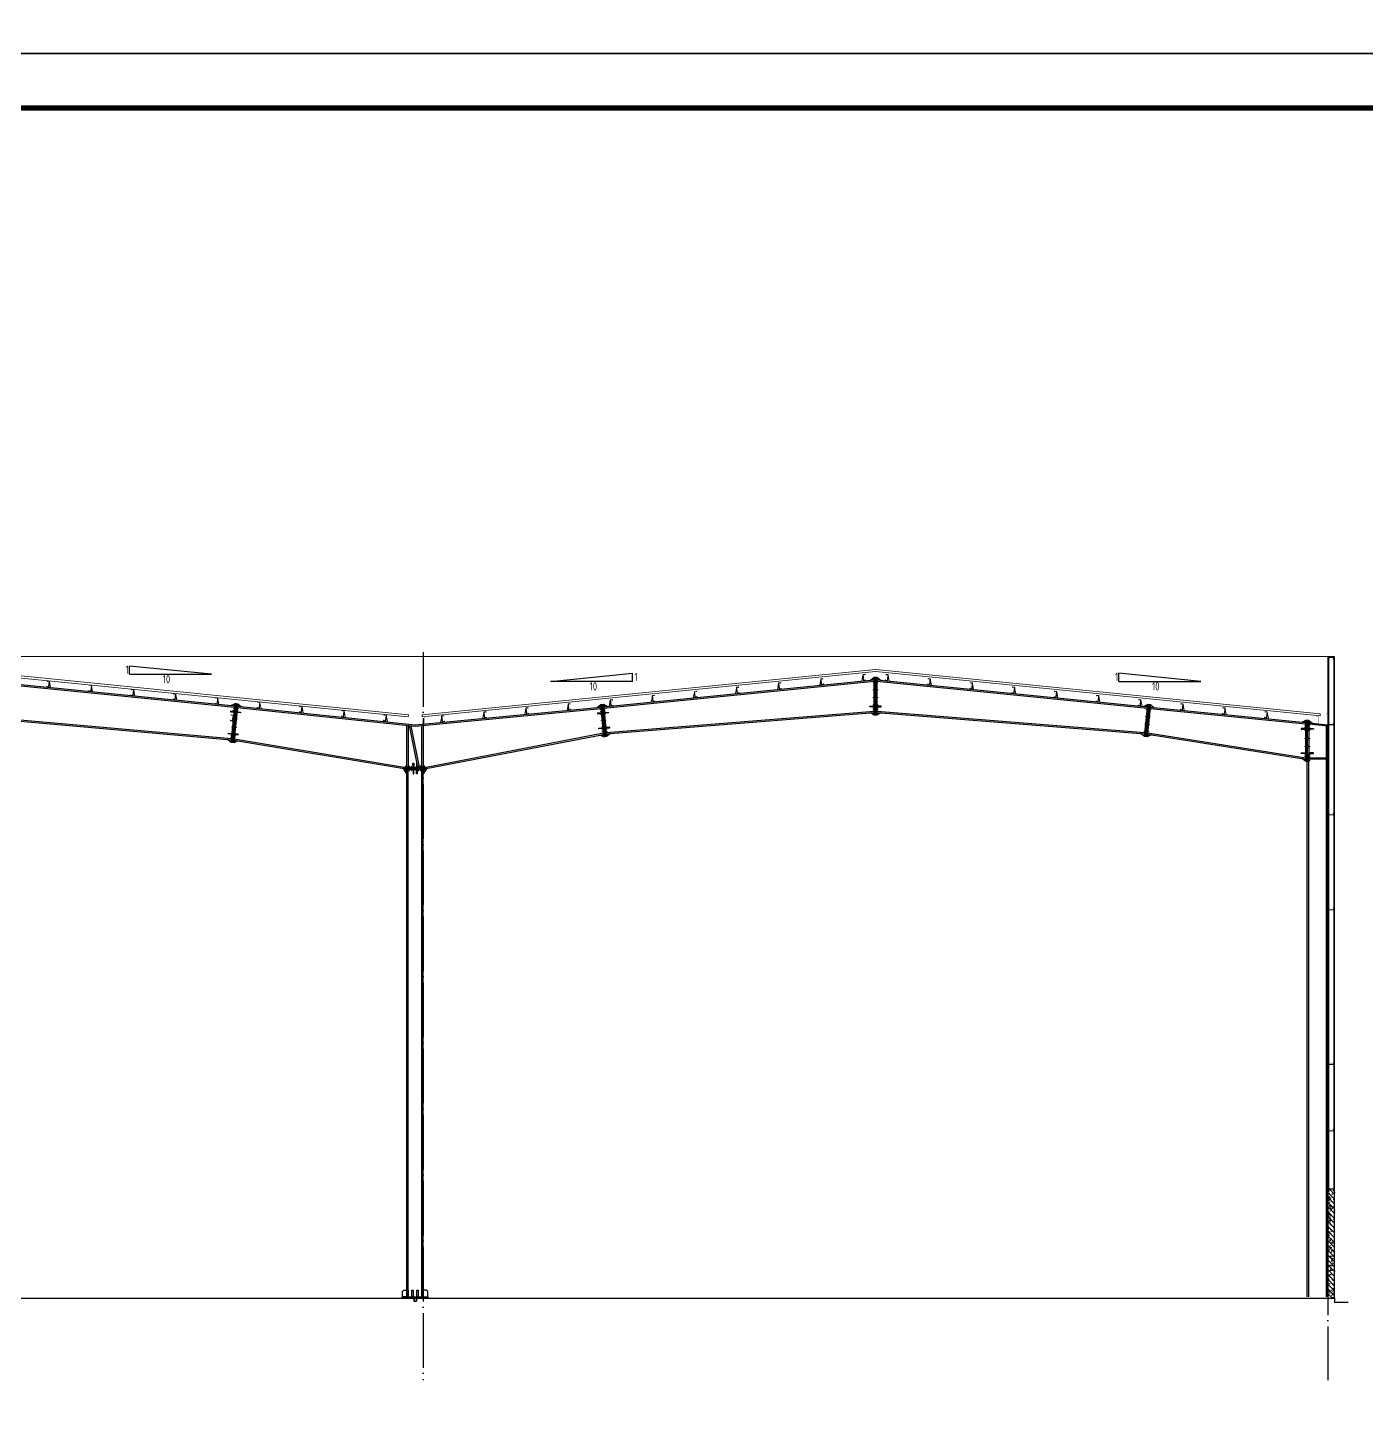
# Model space of a CAD drawing. Extents: x 69728788 to 150676229, y 20164216 to 43663798.
# Drawn here: x 75293299 to 75342295, y 20228937 to 20279316 of the extents above; entities that cross this region are included whole.
import ezdxf

# ---------------------------------------------------------------- set-up
doc = ezdxf.new("R2010")
doc.units = 0
doc.header["$LTSCALE"] = 1000
doc.header["$MEASUREMENT"] = 0
doc.linetypes.add('DOTE', pattern=[2.42, 2, -0.2, 0.02, -0.2])
doc.layers.get('0').update_dxf_attribs({"linetype": 'CONTINUOUS'})
for name, color, linetype, lineweight in [('114', 2, 'CONTINUOUS', 18), ('压型钢板', 136, 'CONTINUOUS', 5), ('填满-深', 8, 'CONTINUOUS', 5), ('檩条', 200, 'CONTINUOUS', 5), ('零部件', 3, 'CONTINUOUS', 5)]:
    doc.layers.add(name, color=color, linetype=linetype, lineweight=lineweight)
for name, color, linetype in [('116', 1, 'CONTINUOUS'), ('14', 2, 'CONTINUOUS'), ('DOTE', 251, 'DOTE'), ('JC', 7, 'CONTINUOUS'), ('PUB_TEXT', 7, 'CONTINUOUS'), ('PUB_TITLE', 4, 'CONTINUOUS'), ('外框线', 255, 'CONTINUOUS'), ('柱子', 3, 'CONTINUOUS'), ('砖墙', 4, 'CONTINUOUS')]:
    doc.layers.add(name, color=color, linetype=linetype)
doc.styles.add('_HZTXT', font='tssdeng.shx', dxfattribs={"width": 0.8, "bigfont": 'tssdchn.shx'})

msp = doc.modelspace()

# ---------------------------------------------------------------- hatches: boundary and pattern name
at = {"layer": '填满-深'}
h = msp.add_hatch(dxfattribs=at)
h.set_pattern_fill('钢筋混凝土', color=256, scale=50, style=0)
h.set_pattern_definition([(135, (150791868.7, -58578.23), (88.38834765, 88.38834765), []), (130, (150791868.7, -58578.23), (-358.6300913, -31.3760675), [37.5, -412.5]), (185, (150791868.7, -58578.23), (69.3756668, 376.0960669), [30, -330]), (79.5486, (150791838.8, -58580.84), (-289.2546909, 344.719771), [31.870095, -350.571056]), (133.8158, (150791868.7, -58478.23), (-533.6205243, -82.7595072), [56.25, -618.75]), (83.3644, (150791824.23, -58485.1), (-467.3313528, 487.0589355), [47.805144, -525.8565]), (188.8158, (150791868.7, -58478.23), (-467.3309726, 487.0593005), [45, -495]), (159, (150791818.7, -58503.23), (-298.4535261, -201.3094453), [37.5, -412.5]), (214, (150791818.7, -58503.23), (-121.657666, 362.5750225), [30, -330]), (108.5486, (150791793.83, -58520), (-420.1113143, 161.2652484), [31.870095, -350.571056]), (142.5, (150791868.7, -58578.23), (-6.07992766, 166.44692692), [0, -326, 0, -335, 0, -331.25]), (172.5, (150791868.7, -58578.23), (-131.53476872, 197.20585594), [0, -191, 0, -318.5, 0, -126.25]), (212.5, (150791980.2, -58578.23), (-266.91121809, -11.27743587), [0, -125, 0, -390, 0, -517.5]), (222.5, (150792030.2, -58578.23), (-291.5930847, 50.0524912), [0, -162.5, 0, -259, 0, -367.5])])
h.paths.add_polyline_path([(75340881, 20236787), (75340896, 20236787), (75340896, 20236727), (75340916, 20236727), (75340916, 20236732), (75340901, 20236732), (75340901, 20236782), (75341091, 20236782), (75341091, 20236732), (75341076, 20236732), (75341076, 20236727), (75341096, 20236727), (75341096, 20236787), (75341131, 20236787), (75341131, 20232787), (75340881, 20232787)])

# ---------------------------------------------------------------- linework, layer by layer
for p, q in [((75297032, 20255636, -749), (75297032, 20255936, -749)), ((75315431, 20255373, -749), (75315431, 20255673, -749)), ((75333232, 20255373, -749), (75333232, 20255673, -749))]:
    msp.add_line(p, q)
at = {"const_width": 10}
for points in [[(75307482, 20253787), (75307482, 20253787), (75307482, 20253787), (75307481, 20253787), (75307135, 20253821), (75307135, 20254087), (75307081, 20254087), (75307081, 20254067)], [(75307482, 20253787), (75307482, 20253787), (75307482, 20253787), (75307482, 20253787), (75307828, 20253822), (75307828, 20254087), (75307881, 20254087), (75307881, 20254067)], [(75340831, 20254167), (75340831, 20254187), (75340881, 20254187), (75340881, 20253787), (75340535, 20253821), (75340535, 20254087), (75340481, 20254087), (75340481, 20254067)]]:
    msp.add_lwpolyline(points, dxfattribs=at)
at = {"layer": '114', "ltscale": 100}
for p, q in [((75324231, 20255482), (75324431, 20255482)), ((75324231, 20255341), (75324431, 20255341)), ((75324231, 20255065), (75324431, 20255065)), ((75300822, 20254387), (75301021, 20254367)), ((75300837, 20254526), (75301035, 20254506)), ((75314228, 20254477), (75314427, 20254496)), ((75324231, 20254789), (75324431, 20254789)), ((75324231, 20254514), (75324431, 20254514)), ((75324231, 20254399), (75324431, 20254399)), ((75334236, 20254496), (75334435, 20254476)), ((75300784, 20254012), (75300983, 20253992)), ((75300815, 20254318), (75301014, 20254297)), ((75314241, 20254338), (75314440, 20254357)), ((75314248, 20254268), (75314447, 20254287)), ((75314257, 20254168), (75314456, 20254187)), ((75314280, 20253932), (75314479, 20253952)), ((75324231, 20254329), (75324431, 20254329)), ((75324231, 20254189), (75324431, 20254189)), ((75334196, 20254088), (75334395, 20254069)), ((75334222, 20254357), (75334421, 20254337)), ((75340031, 20253912), (75340231, 20253912)), ((75300721, 20253402), (75300920, 20253381)), ((75300753, 20253707), (75300952, 20253686)), ((75314303, 20253696), (75314502, 20253715)), ((75314312, 20253596), (75314511, 20253616)), ((75314319, 20253527), (75314518, 20253546)), ((75314332, 20253387), (75314532, 20253406)), ((75334128, 20253411), (75334327, 20253391)), ((75334142, 20253550), (75334341, 20253530)), ((75334169, 20253820), (75334368, 20253800)), ((75340031, 20253771), (75340231, 20253771)), ((75340031, 20253701), (75340231, 20253701)), ((75340031, 20253586), (75340231, 20253586)), ((75300700, 20253193), (75300899, 20253172)), ((75300714, 20253332), (75300913, 20253312)), ((75340031, 20253288), (75340231, 20253288)), ((75340031, 20252990), (75340231, 20252990)), ((75340031, 20252692), (75340231, 20252692)), ((75340031, 20252622), (75340231, 20252622)), ((75340031, 20252482), (75340231, 20252482)), ((75307132, 20252085), (75307130, 20252285)), ((75307282, 20252086), (75307280, 20252286)), ((75307357, 20252087), (75307355, 20252287)), ((75307607, 20252089), (75307605, 20252289)), ((75307682, 20252090), (75307680, 20252290)), ((75307832, 20252091), (75307830, 20252291))]:
    msp.add_line(p, q, dxfattribs=at)
at = {"layer": '114', "color": 1, "lineweight": 70, "ltscale": 100}
for p, q in [((75324281, 20255482), (75324381, 20255482)), ((75324281, 20255341), (75324381, 20255341)), ((75324281, 20255065), (75324381, 20255065)), ((75300872, 20254382), (75300971, 20254372)), ((75300886, 20254521), (75300986, 20254511)), ((75314277, 20254482), (75314377, 20254491)), ((75324281, 20254789), (75324381, 20254789)), ((75324281, 20254514), (75324381, 20254514)), ((75324281, 20254399), (75324381, 20254399)), ((75334286, 20254491), (75334386, 20254481)), ((75300834, 20254007), (75300933, 20253997)), ((75300865, 20254312), (75300964, 20254302)), ((75314291, 20254342), (75314390, 20254352)), ((75314297, 20254273), (75314397, 20254282)), ((75314307, 20254173), (75314407, 20254183)), ((75314330, 20253937), (75314429, 20253947)), ((75324281, 20254329), (75324381, 20254329)), ((75324281, 20254189), (75324381, 20254189)), ((75334245, 20254083), (75334345, 20254073)), ((75334272, 20254352), (75334372, 20254342)), ((75340081, 20253912), (75340181, 20253912)), ((75300771, 20253397), (75300871, 20253386)), ((75300802, 20253702), (75300902, 20253691)), ((75314352, 20253701), (75314452, 20253710)), ((75314362, 20253601), (75314462, 20253611)), ((75314369, 20253532), (75314468, 20253541)), ((75314382, 20253392), (75314482, 20253402)), ((75334178, 20253406), (75334277, 20253396)), ((75334192, 20253545), (75334291, 20253535)), ((75334218, 20253815), (75334318, 20253805)), ((75340081, 20253771), (75340181, 20253771)), ((75340081, 20253701), (75340181, 20253701)), ((75340081, 20253586), (75340181, 20253586)), ((75300750, 20253188), (75300849, 20253178)), ((75300764, 20253327), (75300864, 20253317)), ((75340081, 20253288), (75340181, 20253288)), ((75340081, 20252990), (75340181, 20252990)), ((75340081, 20252692), (75340181, 20252692)), ((75340081, 20252622), (75340181, 20252622)), ((75340081, 20252482), (75340181, 20252482)), ((75307131, 20252135), (75307131, 20252235)), ((75307281, 20252136), (75307281, 20252236)), ((75307356, 20252137), (75307356, 20252237)), ((75307606, 20252139), (75307606, 20252239)), ((75307681, 20252140), (75307681, 20252240)), ((75307831, 20252141), (75307831, 20252241))]:
    msp.add_line(p, q, dxfattribs=at)
at = {"layer": '116'}
for p, q in [((75307432, 20232787), (75307432, 20232687)), ((75307447, 20232787), (75307447, 20232687)), ((75307517, 20232787), (75307517, 20232687)), ((75307532, 20232787), (75307532, 20232687)), ((75307432, 20232687), (75307532, 20232687))]:
    msp.add_line(p, q, dxfattribs=at)
at = {"layer": '14', "ltscale": 100}
for p, q in [((75324142, 20255423), (75324281, 20255527)), ((75324261, 20255435), (75324142, 20255423)), ((75324281, 20255457), (75324261, 20255435)), ((75324281, 20254142), (75324281, 20255527)), ((75324281, 20255527), (75324331, 20255527)), ((75324281, 20255527), (75324281, 20255457)), ((75324331, 20254142), (75324331, 20255527)), ((75324331, 20255527), (75324381, 20255527)), ((75324331, 20255527), (75324331, 20254142)), ((75324381, 20255527), (75324381, 20254142)), ((75324381, 20255457), (75324381, 20255527)), ((75324381, 20255527), (75324521, 20255423)), ((75324401, 20255435), (75324381, 20255457)), ((75324521, 20255423), (75324401, 20255435)), ((75300742, 20254491), (75300891, 20254566)), ((75300862, 20254479), (75300742, 20254491)), ((75300745, 20253143), (75300891, 20254566)), ((75300941, 20254561), (75300795, 20253138)), ((75300795, 20253138), (75300941, 20254561)), ((75300990, 20254556), (75300845, 20253133)), ((75300884, 20254496), (75300862, 20254479)), ((75300891, 20254566), (75300884, 20254496)), ((75300891, 20254566), (75300941, 20254561)), ((75300941, 20254561), (75300990, 20254556)), ((75300983, 20254486), (75300990, 20254556)), ((75301001, 20254464), (75300983, 20254486)), ((75300990, 20254556), (75301120, 20254452)), ((75301120, 20254452), (75301001, 20254464)), ((75314142, 20254424), (75314273, 20254526)), ((75314262, 20254435), (75314142, 20254424)), ((75314280, 20254457), (75314262, 20254435)), ((75314273, 20254526), (75314323, 20254531)), ((75314387, 20253343), (75314273, 20254526)), ((75314273, 20254526), (75314280, 20254457)), ((75314323, 20254531), (75314373, 20254536)), ((75314323, 20254531), (75314437, 20253348)), ((75314437, 20253348), (75314323, 20254531)), ((75314373, 20254536), (75314486, 20253353)), ((75314379, 20254466), (75314373, 20254536)), ((75314373, 20254536), (75314520, 20254461)), ((75314401, 20254449), (75314379, 20254466)), ((75314520, 20254461), (75314401, 20254449)), ((75324121, 20254444), (75324121, 20254469)), ((75324121, 20254469), (75324281, 20254469)), ((75324281, 20254444), (75324121, 20254444)), ((75324281, 20254469), (75324281, 20254444)), ((75324541, 20254469), (75324381, 20254469)), ((75324381, 20254469), (75324381, 20254444)), ((75324381, 20254444), (75324541, 20254444)), ((75324541, 20254444), (75324541, 20254469)), ((75334142, 20254461), (75334291, 20254536)), ((75334262, 20254449), (75334142, 20254461)), ((75334173, 20253361), (75334291, 20254536)), ((75334340, 20254531), (75334223, 20253356)), ((75334223, 20253356), (75334340, 20254531)), ((75334284, 20254467), (75334262, 20254449)), ((75334390, 20254526), (75334273, 20253351)), ((75334291, 20254536), (75334284, 20254467)), ((75334291, 20254536), (75334340, 20254531)), ((75334340, 20254531), (75334390, 20254526)), ((75334383, 20254457), (75334390, 20254526)), ((75334401, 20254435), (75334383, 20254457)), ((75334390, 20254526), (75334520, 20254423)), ((75334520, 20254423), (75334401, 20254435)), ((75300731, 20254281), (75300728, 20254256)), ((75300728, 20254256), (75300858, 20254243)), ((75300860, 20254268), (75300731, 20254281)), ((75300858, 20254243), (75300860, 20254268)), ((75300957, 20254233), (75300960, 20254258)), ((75301087, 20254219), (75300957, 20254233)), ((75300960, 20254258), (75301089, 20254244)), ((75301089, 20254244), (75301087, 20254219)), ((75314302, 20254228), (75314152, 20254214)), ((75314152, 20254214), (75314155, 20254189)), ((75314155, 20254189), (75314304, 20254203)), ((75314304, 20254203), (75314302, 20254228)), ((75314401, 20254238), (75314551, 20254252)), ((75314404, 20254213), (75314401, 20254238)), ((75314553, 20254227), (75314404, 20254213)), ((75314551, 20254252), (75314553, 20254227)), ((75324142, 20254223), (75324261, 20254232)), ((75324281, 20254144), (75324142, 20254223)), ((75324261, 20254232), (75324281, 20254214)), ((75324281, 20254214), (75324281, 20254144)), ((75324331, 20254142), (75324281, 20254142)), ((75324381, 20254142), (75324331, 20254142)), ((75324381, 20254214), (75324401, 20254232)), ((75324521, 20254223), (75324381, 20254144)), ((75324381, 20254144), (75324381, 20254214)), ((75324401, 20254232), (75324521, 20254223)), ((75339942, 20253881), (75340081, 20253957)), ((75340062, 20253869), (75339942, 20253881)), ((75340081, 20253887), (75340062, 20253869)), ((75340081, 20252437), (75340081, 20253960)), ((75340081, 20253960), (75340181, 20253960)), ((75340081, 20253957), (75340081, 20253887)), ((75340131, 20252437), (75340131, 20253960)), ((75340131, 20253960), (75340131, 20252437)), ((75340181, 20253960), (75340181, 20252437)), ((75340181, 20253947), (75340321, 20253843)), ((75340181, 20253857), (75340881, 20253787)), ((75340181, 20253806), (75340181, 20253857)), ((75300646, 20253452), (75300649, 20253477)), ((75300776, 20253439), (75300646, 20253452)), ((75300649, 20253477), (75300778, 20253464)), ((75300778, 20253464), (75300776, 20253439)), ((75300878, 20253454), (75300875, 20253429)), ((75300875, 20253429), (75301004, 20253416)), ((75301007, 20253440), (75300878, 20253454)), ((75301004, 20253416), (75301007, 20253440)), ((75307181, 20252235), (75307181, 20253768)), ((75307181, 20253768), (75307231, 20253762)), ((75307231, 20253762), (75307231, 20252236)), ((75307581, 20252239), (75307281, 20253757)), ((75307281, 20253757), (75307331, 20253752)), ((75307331, 20253752), (75307631, 20252239)), ((75307731, 20252240), (75307731, 20253760)), ((75307781, 20253765), (75307781, 20252241)), ((75314206, 20253660), (75314355, 20253675)), ((75314208, 20253635), (75314206, 20253660)), ((75314357, 20253650), (75314208, 20253635)), ((75314240, 20253410), (75314358, 20253433)), ((75314387, 20253347), (75314240, 20253410)), ((75314355, 20253675), (75314357, 20253650)), ((75314358, 20253433), (75314380, 20253417)), ((75314380, 20253417), (75314387, 20253347)), ((75314486, 20253353), (75314437, 20253348)), ((75314604, 20253699), (75314455, 20253684)), ((75314455, 20253684), (75314457, 20253659)), ((75314457, 20253659), (75314606, 20253674)), ((75314479, 20253430), (75314497, 20253452)), ((75314486, 20253361), (75314479, 20253430)), ((75314617, 20253461), (75314486, 20253361)), ((75314497, 20253452), (75314617, 20253461)), ((75314606, 20253674), (75314604, 20253699)), ((75334173, 20253361), (75334042, 20253462)), ((75334042, 20253462), (75334162, 20253452)), ((75334162, 20253452), (75334180, 20253431)), ((75334180, 20253431), (75334173, 20253361)), ((75334223, 20253356), (75334173, 20253361)), ((75334273, 20253351), (75334223, 20253356)), ((75334272, 20253349), (75334279, 20253419)), ((75334420, 20253417), (75334272, 20253349)), ((75334279, 20253419), (75334301, 20253436)), ((75334301, 20253436), (75334420, 20253417)), ((75340081, 20253656), (75339911, 20253656)), ((75339911, 20253656), (75339911, 20253631)), ((75339911, 20253631), (75340081, 20253631)), ((75340081, 20253631), (75340081, 20253656)), ((75340881, 20253736), (75340181, 20253806)), ((75340181, 20253656), (75340351, 20253656)), ((75340181, 20253631), (75340181, 20253656)), ((75340351, 20253631), (75340181, 20253631)), ((75340321, 20253843), (75340201, 20253855)), ((75340351, 20253656), (75340351, 20253631)), ((75340881, 20253787), (75340881, 20253736)), ((75300745, 20253143), (75300615, 20253245)), ((75300615, 20253245), (75300734, 20253234)), ((75300734, 20253234), (75300752, 20253213)), ((75300752, 20253213), (75300745, 20253143)), ((75300795, 20253138), (75300745, 20253143)), ((75300845, 20253133), (75300795, 20253138)), ((75300844, 20253130), (75300852, 20253200)), ((75300992, 20253197), (75300844, 20253130)), ((75300852, 20253200), (75300873, 20253216)), ((75300873, 20253216), (75300992, 20253197)), ((75314437, 20253348), (75314387, 20253343)), ((75307406, 20252237), (75307404, 20252382)), ((75307404, 20252382), (75307429, 20252382)), ((75307429, 20252382), (75307431, 20252237)), ((75307554, 20252384), (75307529, 20252383)), ((75307529, 20252383), (75307531, 20252238)), ((75307556, 20252239), (75307554, 20252384)), ((75339911, 20252737), (75339911, 20252762)), ((75339911, 20252762), (75340081, 20252762)), ((75340081, 20252737), (75339911, 20252737)), ((75340081, 20252437), (75339943, 20252548)), ((75339943, 20252548), (75340062, 20252530)), ((75340062, 20252530), (75340081, 20252507)), ((75340081, 20252762), (75340081, 20252737)), ((75340081, 20252507), (75340081, 20252437)), ((75340131, 20252437), (75340081, 20252437)), ((75340181, 20252437), (75340131, 20252437)), ((75340351, 20252762), (75340181, 20252762)), ((75340181, 20252762), (75340181, 20252737)), ((75340181, 20252737), (75340351, 20252737)), ((75340181, 20252577), (75340831, 20252577)), ((75340181, 20252527), (75340181, 20252577)), ((75340831, 20252527), (75340181, 20252527)), ((75340351, 20252737), (75340351, 20252762)), ((75340831, 20252577), (75340831, 20252527)), ((75307081, 20252234), (75307881, 20252241)), ((75307081, 20252184), (75307081, 20252234)), ((75307881, 20252191), (75307081, 20252184)), ((75307081, 20252184), (75307881, 20252191)), ((75307081, 20252134), (75307081, 20252184)), ((75307881, 20252141), (75307081, 20252134)), ((75307086, 20252134), (75307161, 20252135)), ((75307181, 20251990), (75307086, 20252134)), ((75307161, 20252135), (75307181, 20252115)), ((75307231, 20252236), (75307181, 20252235)), ((75307181, 20252115), (75307181, 20251990)), ((75307431, 20252237), (75307406, 20252237)), ((75307431, 20252138), (75307406, 20252137)), ((75307406, 20252137), (75307408, 20251992)), ((75307408, 20251992), (75307433, 20251993)), ((75307433, 20251993), (75307431, 20252138)), ((75307531, 20252238), (75307556, 20252239)), ((75307531, 20252138), (75307556, 20252139)), ((75307533, 20251993), (75307531, 20252138)), ((75307558, 20251994), (75307533, 20251993)), ((75307556, 20252139), (75307558, 20251994)), ((75307631, 20252239), (75307581, 20252239)), ((75307781, 20252241), (75307731, 20252240)), ((75307876, 20252141), (75307781, 20251996)), ((75307781, 20252121), (75307801, 20252141)), ((75307781, 20251996), (75307781, 20252121)), ((75307801, 20252141), (75307876, 20252141)), ((75307881, 20252241), (75307881, 20252191)), ((75307881, 20252191), (75307881, 20252141)), ((75307017, 20233032), (75307072, 20233087)), ((75307017, 20232837), (75307017, 20233032)), ((75307017, 20232787), (75307017, 20232837)), ((75307017, 20232837), (75307947, 20232837)), ((75307162, 20232837), (75307017, 20232837)), ((75307947, 20232787), (75307017, 20232787)), ((75307072, 20233087), (75307182, 20233087)), ((75307182, 20232857), (75307162, 20232837)), ((75307182, 20233087), (75307182, 20232857)), ((75307182, 20232837), (75307182, 20233087)), ((75307182, 20233087), (75307232, 20233087)), ((75307232, 20232837), (75307182, 20232837)), ((75307232, 20233087), (75307232, 20232837)), ((75307365, 20232837), (75307365, 20233087)), ((75307365, 20233087), (75307415, 20233087)), ((75307415, 20232837), (75307365, 20232837)), ((75307415, 20233087), (75307415, 20232837)), ((75307549, 20232837), (75307549, 20233087)), ((75307549, 20233087), (75307599, 20233087)), ((75307599, 20232837), (75307549, 20232837)), ((75307599, 20233087), (75307599, 20232837)), ((75307732, 20232837), (75307732, 20233087)), ((75307732, 20233087), (75307782, 20233087)), ((75307782, 20232837), (75307732, 20232837)), ((75307782, 20233087), (75307782, 20232857)), ((75307892, 20233087), (75307782, 20233087)), ((75307782, 20233087), (75307782, 20232837)), ((75307782, 20232857), (75307802, 20232837)), ((75307802, 20232837), (75307947, 20232837)), ((75307947, 20233032), (75307892, 20233087)), ((75307947, 20232837), (75307947, 20233032)), ((75307947, 20232837), (75307947, 20232787))]:
    msp.add_line(p, q, dxfattribs=at)
at = {"layer": 'DOTE'}
for p, q in [((75307781, 20256447), (75307781, 20229787)), ((75340881, 20255955), (75340881, 20229787))]:
    msp.add_line(p, q, dxfattribs=at)
at = {"layer": 'JC'}
for p, q in [((75300032, 20255636, -749), (75297032, 20255936, -749)), ((75297032, 20255636, -749), (75300032, 20255636, -749)), ((75312431, 20255373, -749), (75315431, 20255673, -749)), ((75315431, 20255373, -749), (75312431, 20255373, -749)), ((75336232, 20255373, -749), (75333232, 20255673, -749)), ((75333232, 20255373, -749), (75336232, 20255373, -749))]:
    msp.add_line(p, q, dxfattribs=at)
at = {"layer": 'PUB_TITLE'}
for points in [[(75219157, 20278366), (75367757, 20278366), (75367757, 20362366), (75219157, 20362366)], [(75219157, 20194366), (75367757, 20194366), (75367757, 20278366), (75219157, 20278366)]]:
    msp.add_lwpolyline(points, close=True, dxfattribs=at)
at = {"layer": 'PUB_TITLE', "const_width": 200}
msp.add_lwpolyline([(75224157, 20196366), (75365757, 20196366), (75365757, 20276366), (75224157, 20276366)], close=True, dxfattribs=at)
at = {"layer": '压型钢板'}
for p, q in [((75234531, 20256287), (75341131, 20256287)), ((75307240, 20254157), (75288131, 20256068)), ((75307232, 20254082), (75288131, 20255992)), ((75340916, 20256287), (75340881, 20256287)), ((75340881, 20256287), (75340881, 20236787)), ((75340881, 20236787), (75340881, 20256287)), ((75340881, 20256287), (75340916, 20256287)), ((75340916, 20236787), (75340916, 20256252)), ((75340916, 20256252), (75341096, 20256252)), ((75340916, 20256252), (75340916, 20236787)), ((75341131, 20256287), (75341096, 20256287)), ((75341096, 20256287), (75341131, 20256287)), ((75341096, 20256252), (75341096, 20236787)), ((75341096, 20236787), (75341096, 20256252)), ((75341131, 20236787), (75341131, 20256287)), ((75341131, 20256287), (75341131, 20236787)), ((75324324, 20255815), (75307735, 20254156)), ((75324331, 20255740), (75307742, 20254081)), ((75324331, 20255740), (75340598, 20254113)), ((75324339, 20255815), (75340606, 20254188)), ((75307232, 20254082), (75307240, 20254157)), ((75307742, 20254081), (75307735, 20254156)), ((75340598, 20254113), (75340606, 20254188)), ((75340881, 20254160), (75340889, 20254160)), ((75340881, 20236787), (75340881, 20236787)), ((75340916, 20236787), (75340916, 20236787)), ((75341096, 20236787), (75341096, 20236787)), ((75341131, 20236787), (75341131, 20236787))]:
    msp.add_line(p, q, dxfattribs=at)
at = {"layer": '外框线', "const_width": 50}
msp.add_lwpolyline([(75233004, 20232637), (75234531, 20232637), (75234531, 20232787), (75341131, 20232787), (75341131, 20232637), (75341627, 20232637)], dxfattribs=at)
at = {"layer": '柱子', "ltscale": 100}
for p, q in [((75288181, 20255747), (75300882, 20254477)), ((75288181, 20255696), (75300877, 20254427)), ((75314381, 20254447), (75324281, 20255437)), ((75314386, 20254397), (75324281, 20255386)), ((75324381, 20255437), (75334282, 20254447)), ((75324381, 20255386), (75334277, 20254397)), ((75288181, 20254392), (75300759, 20253282)), ((75300976, 20254417), (75307481, 20253736)), ((75300981, 20254466), (75307481, 20253787)), ((75307481, 20253787), (75314282, 20254437)), ((75307481, 20253736), (75314286, 20254387)), ((75334376, 20254387), (75340081, 20253816)), ((75334381, 20254437), (75340081, 20253867)), ((75288181, 20254342), (75300754, 20253232)), ((75314472, 20253500), (75324281, 20254284)), ((75314477, 20253450), (75324281, 20254234)), ((75324381, 20254284), (75334187, 20253500)), ((75324381, 20254234), (75334182, 20253451)), ((75307881, 20252241), (75314373, 20253487)), ((75307881, 20252191), (75314378, 20253437)), ((75334281, 20253439), (75340081, 20252527)), ((75334286, 20253489), (75340081, 20252577)), ((75340831, 20232837), (75340831, 20253741)), ((75340881, 20253736), (75340831, 20253741)), ((75340881, 20232837), (75340881, 20253736)), ((75300854, 20253220), (75307081, 20252184)), ((75300859, 20253270), (75307081, 20252234)), ((75340131, 20232837), (75340131, 20252437)), ((75340181, 20252437), (75340131, 20252437)), ((75340181, 20232837), (75340181, 20252437)), ((75307181, 20252135), (75307231, 20252136)), ((75307181, 20232787), (75307181, 20252135)), ((75307231, 20232787), (75307231, 20252136)), ((75307731, 20252140), (75307781, 20252141)), ((75307731, 20232787), (75307731, 20252140)), ((75307781, 20232787), (75307781, 20252141))]:
    msp.add_line(p, q, dxfattribs=at)
at = {"layer": '檩条', "lineweight": 0}
for p, q in [((75340916, 20256192), (75340916, 20256252)), ((75340916, 20256252), (75341096, 20256252)), ((75340936, 20256192), (75340916, 20256192)), ((75341091, 20256247), (75340921, 20256247)), ((75340921, 20256247), (75340921, 20256247)), ((75340921, 20256247), (75340921, 20256197)), ((75340921, 20256197), (75340936, 20256197)), ((75340936, 20256197), (75340936, 20256192)), ((75341076, 20256192), (75341076, 20256197)), ((75341076, 20256197), (75341091, 20256197)), ((75341096, 20256192), (75341076, 20256192)), ((75341091, 20256197), (75341091, 20256247)), ((75341096, 20256252), (75341096, 20256192)), ((75340916, 20253787), (75340916, 20253847)), ((75340916, 20253847), (75340936, 20253847)), ((75341096, 20253787), (75340916, 20253787)), ((75340936, 20253842), (75340921, 20253842)), ((75340921, 20253842), (75340921, 20253792)), ((75340921, 20253792), (75341091, 20253792)), ((75340936, 20253847), (75340936, 20253842)), ((75341076, 20253847), (75341096, 20253847)), ((75341076, 20253842), (75341076, 20253847)), ((75341091, 20253842), (75341076, 20253842)), ((75341091, 20253792), (75341091, 20253842)), ((75341091, 20253792), (75341091, 20253792)), ((75341096, 20253847), (75341096, 20253787)), ((75340916, 20250489), (75340916, 20250549)), ((75340916, 20250549), (75340936, 20250549)), ((75341096, 20250489), (75340916, 20250489)), ((75340936, 20250544), (75340921, 20250544)), ((75340921, 20250544), (75340921, 20250494)), ((75340921, 20250494), (75341091, 20250494)), ((75340936, 20250549), (75340936, 20250544)), ((75341076, 20250549), (75341096, 20250549)), ((75341076, 20250544), (75341076, 20250549)), ((75341091, 20250544), (75341076, 20250544)), ((75341091, 20250494), (75341091, 20250544)), ((75341091, 20250494), (75341091, 20250494)), ((75341096, 20250549), (75341096, 20250489)), ((75340916, 20247012), (75340916, 20247072)), ((75340916, 20247072), (75340936, 20247072)), ((75341096, 20247012), (75340916, 20247012)), ((75340936, 20247067), (75340921, 20247067)), ((75340921, 20247067), (75340921, 20247017)), ((75340921, 20247017), (75341091, 20247017)), ((75340936, 20247072), (75340936, 20247067)), ((75341076, 20247072), (75341096, 20247072)), ((75341076, 20247067), (75341076, 20247072)), ((75341091, 20247067), (75341076, 20247067)), ((75341091, 20247017), (75341091, 20247067)), ((75341091, 20247017), (75341091, 20247017)), ((75341096, 20247072), (75341096, 20247012)), ((75340916, 20241350), (75340916, 20241410)), ((75340916, 20241410), (75340936, 20241410)), ((75340936, 20241410), (75340916, 20241410)), ((75340916, 20241410), (75340916, 20241350)), ((75341096, 20241350), (75340916, 20241350)), ((75340916, 20241350), (75341096, 20241350)), ((75340936, 20241405), (75340921, 20241405)), ((75340921, 20241405), (75340921, 20241355)), ((75340921, 20241405), (75340936, 20241405)), ((75340921, 20241355), (75340921, 20241405)), ((75340921, 20241355), (75341091, 20241355)), ((75341091, 20241355), (75340921, 20241355)), ((75340921, 20241355), (75340921, 20241355)), ((75340936, 20241410), (75340936, 20241405)), ((75340936, 20241405), (75340936, 20241410)), ((75341076, 20241410), (75341096, 20241410)), ((75341076, 20241405), (75341076, 20241410)), ((75341096, 20241410), (75341076, 20241410)), ((75341076, 20241410), (75341076, 20241405)), ((75341091, 20241405), (75341076, 20241405)), ((75341076, 20241405), (75341091, 20241405)), ((75341091, 20241355), (75341091, 20241405)), ((75341091, 20241405), (75341091, 20241355)), ((75341091, 20241355), (75341091, 20241355)), ((75341096, 20241410), (75341096, 20241350)), ((75341096, 20241350), (75341096, 20241410)), ((75340916, 20238915), (75340916, 20238975)), ((75340916, 20238975), (75340936, 20238975)), ((75340936, 20238975), (75340916, 20238975)), ((75340916, 20238975), (75340916, 20238915)), ((75341096, 20238915), (75340916, 20238915)), ((75340916, 20238915), (75341096, 20238915)), ((75340936, 20238970), (75340921, 20238970)), ((75340921, 20238970), (75340921, 20238920)), ((75340921, 20238970), (75340936, 20238970)), ((75340921, 20238920), (75340921, 20238970)), ((75340921, 20238920), (75341091, 20238920)), ((75341091, 20238920), (75340921, 20238920)), ((75340921, 20238920), (75340921, 20238920)), ((75340936, 20238975), (75340936, 20238970)), ((75340936, 20238970), (75340936, 20238975)), ((75341076, 20238975), (75341096, 20238975)), ((75341076, 20238970), (75341076, 20238975)), ((75341096, 20238975), (75341076, 20238975)), ((75341076, 20238975), (75341076, 20238970)), ((75341091, 20238970), (75341076, 20238970)), ((75341076, 20238970), (75341091, 20238970)), ((75341091, 20238920), (75341091, 20238970)), ((75341091, 20238970), (75341091, 20238920)), ((75341091, 20238920), (75341091, 20238920)), ((75341096, 20238975), (75341096, 20238915)), ((75341096, 20238915), (75341096, 20238975)), ((75340916, 20236727), (75340916, 20236787)), ((75340916, 20236787), (75341096, 20236787)), ((75341096, 20236787), (75340916, 20236787)), ((75340916, 20236787), (75340916, 20236727)), ((75341091, 20236782), (75340921, 20236782)), ((75340921, 20236782), (75340921, 20236782)), ((75340921, 20236782), (75340921, 20236732)), ((75340921, 20236732), (75340921, 20236782)), ((75340921, 20236782), (75341091, 20236782)), ((75340921, 20236732), (75340936, 20236732)), ((75340936, 20236732), (75340921, 20236732)), ((75340936, 20236732), (75340936, 20236727)), ((75340936, 20236727), (75340936, 20236732)), ((75341076, 20236727), (75341076, 20236732)), ((75341076, 20236732), (75341091, 20236732)), ((75341091, 20236732), (75341076, 20236732)), ((75341076, 20236732), (75341076, 20236727)), ((75341091, 20236732), (75341091, 20236782)), ((75341091, 20236782), (75341091, 20236782)), ((75341091, 20236782), (75341091, 20236732)), ((75341096, 20236787), (75341096, 20236727)), ((75341096, 20236727), (75341096, 20236787)), ((75340936, 20236727), (75340916, 20236727)), ((75340916, 20236727), (75340936, 20236727)), ((75341096, 20236727), (75341076, 20236727)), ((75341076, 20236727), (75341096, 20236727))]:
    msp.add_line(p, q, dxfattribs=at)
at = {"layer": '檩条'}
for points in [[(75294002, 20255195), (75294000, 20255175), (75294075, 20255167), (75294097, 20255386), (75294022, 20255394), (75294020, 20255374), (75294025, 20255373), (75294027, 20255388), (75294092, 20255382), (75294071, 20255173), (75294006, 20255179), (75294007, 20255194)], [(75322424, 20255281), (75322426, 20255261), (75322351, 20255254), (75322330, 20255473), (75322405, 20255480), (75322407, 20255460), (75322402, 20255459), (75322401, 20255474), (75322336, 20255468), (75322356, 20255259), (75322421, 20255265), (75322419, 20255280)], [(75323967, 20255435), (75323969, 20255415), (75323894, 20255408), (75323873, 20255627), (75323948, 20255634), (75323950, 20255614), (75323945, 20255614), (75323943, 20255629), (75323878, 20255622), (75323898, 20255413), (75323963, 20255420), (75323962, 20255435)], [(75324696, 20255435), (75324694, 20255415), (75324769, 20255408), (75324790, 20255627), (75324715, 20255634), (75324713, 20255614), (75324718, 20255614), (75324720, 20255629), (75324784, 20255622), (75324764, 20255413), (75324700, 20255420), (75324701, 20255435)], [(75326239, 20255281), (75326237, 20255261), (75326311, 20255254), (75326332, 20255473), (75326258, 20255480), (75326256, 20255460), (75326261, 20255459), (75326262, 20255474), (75326327, 20255468), (75326307, 20255259), (75326242, 20255265), (75326244, 20255280)], [(75295545, 20255040), (75295543, 20255021), (75295618, 20255013), (75295640, 20255232), (75295565, 20255239), (75295563, 20255220), (75295568, 20255219), (75295569, 20255234), (75295634, 20255227), (75295613, 20255019), (75295548, 20255025), (75295550, 20255040)], [(75297086, 20254886), (75297084, 20254866), (75297158, 20254859), (75297180, 20255078), (75297106, 20255085), (75297104, 20255065), (75297109, 20255065), (75297110, 20255080), (75297175, 20255073), (75297154, 20254864), (75297089, 20254871), (75297091, 20254886)], [(75298625, 20254732), (75298623, 20254713), (75298697, 20254705), (75298719, 20254924), (75298645, 20254931), (75298643, 20254912), (75298648, 20254911), (75298649, 20254926), (75298714, 20254920), (75298693, 20254711), (75298628, 20254717), (75298630, 20254732)], [(75317798, 20254818), (75317800, 20254798), (75317726, 20254791), (75317705, 20255010), (75317779, 20255017), (75317781, 20254997), (75317776, 20254997), (75317775, 20255012), (75317710, 20255006), (75317730, 20254797), (75317795, 20254803), (75317793, 20254818)], [(75319339, 20254972), (75319341, 20254952), (75319266, 20254945), (75319245, 20255164), (75319320, 20255171), (75319322, 20255151), (75319317, 20255151), (75319316, 20255166), (75319251, 20255160), (75319271, 20254951), (75319336, 20254957), (75319334, 20254972)], [(75320880, 20255126), (75320882, 20255106), (75320807, 20255099), (75320786, 20255318), (75320861, 20255325), (75320863, 20255305), (75320858, 20255305), (75320856, 20255320), (75320792, 20255314), (75320812, 20255105), (75320876, 20255111), (75320875, 20255126)], [(75327783, 20255126), (75327781, 20255106), (75327856, 20255099), (75327877, 20255318), (75327802, 20255325), (75327800, 20255305), (75327805, 20255305), (75327806, 20255320), (75327871, 20255314), (75327851, 20255105), (75327786, 20255111), (75327788, 20255126)], [(75329324, 20254972), (75329322, 20254952), (75329396, 20254945), (75329417, 20255164), (75329343, 20255171), (75329341, 20255151), (75329346, 20255151), (75329347, 20255166), (75329412, 20255160), (75329392, 20254951), (75329327, 20254957), (75329329, 20254972)], [(75330864, 20254818), (75330862, 20254798), (75330937, 20254791), (75330958, 20255010), (75330883, 20255017), (75330881, 20254997), (75330886, 20254997), (75330888, 20255012), (75330953, 20255006), (75330933, 20254797), (75330868, 20254803), (75330869, 20254818)], [(75300166, 20254578), (75300164, 20254558), (75300238, 20254551), (75300260, 20254770), (75300185, 20254777), (75300183, 20254757), (75300188, 20254757), (75300190, 20254772), (75300255, 20254765), (75300234, 20254556), (75300169, 20254563), (75300171, 20254578)], [(75301706, 20254421), (75301704, 20254401), (75301779, 20254393), (75301801, 20254612), (75301726, 20254620), (75301724, 20254600), (75301729, 20254599), (75301730, 20254614), (75301795, 20254608), (75301774, 20254399), (75301709, 20254405), (75301711, 20254420)], [(75303247, 20254270), (75303245, 20254250), (75303320, 20254243), (75303342, 20254462), (75303267, 20254469), (75303265, 20254449), (75303270, 20254449), (75303272, 20254464), (75303336, 20254457), (75303315, 20254248), (75303251, 20254255), (75303252, 20254270)], [(75311636, 20254214), (75311638, 20254194), (75311563, 20254187), (75311542, 20254406), (75311617, 20254413), (75311619, 20254393), (75311614, 20254393), (75311612, 20254408), (75311548, 20254401), (75311568, 20254192), (75311632, 20254199), (75311631, 20254214)], [(75313178, 20254358), (75313180, 20254338), (75313105, 20254331), (75313084, 20254550), (75313159, 20254557), (75313161, 20254537), (75313156, 20254537), (75313154, 20254551), (75313089, 20254545), (75313109, 20254336), (75313174, 20254342), (75313173, 20254357)], [(75314719, 20254509), (75314721, 20254489), (75314646, 20254482), (75314625, 20254701), (75314700, 20254708), (75314702, 20254688), (75314697, 20254687), (75314695, 20254702), (75314631, 20254696), (75314651, 20254487), (75314715, 20254493), (75314714, 20254508)], [(75316259, 20254664), (75316261, 20254644), (75316187, 20254637), (75316166, 20254856), (75316240, 20254863), (75316242, 20254843), (75316237, 20254843), (75316236, 20254858), (75316171, 20254852), (75316191, 20254643), (75316256, 20254649), (75316254, 20254664)], [(75332403, 20254664), (75332401, 20254644), (75332476, 20254637), (75332497, 20254856), (75332422, 20254863), (75332421, 20254843), (75332425, 20254843), (75332427, 20254858), (75332492, 20254852), (75332472, 20254643), (75332407, 20254649), (75332408, 20254664)], [(75333944, 20254509), (75333942, 20254489), (75334017, 20254482), (75334038, 20254701), (75333963, 20254708), (75333961, 20254688), (75333966, 20254687), (75333968, 20254702), (75334032, 20254696), (75334012, 20254487), (75333948, 20254493), (75333949, 20254508)], [(75335485, 20254358), (75335483, 20254338), (75335558, 20254331), (75335579, 20254550), (75335504, 20254557), (75335502, 20254537), (75335507, 20254537), (75335509, 20254551), (75335573, 20254545), (75335553, 20254336), (75335489, 20254342), (75335490, 20254357)], [(75337027, 20254214), (75337025, 20254194), (75337100, 20254187), (75337121, 20254406), (75337046, 20254413), (75337044, 20254393), (75337049, 20254393), (75337050, 20254408), (75337115, 20254401), (75337095, 20254192), (75337030, 20254199), (75337032, 20254214)], [(75300729, 20253952), (75300727, 20253932), (75300802, 20253925), (75300824, 20254144), (75300749, 20254151), (75300747, 20254131), (75300752, 20254131), (75300753, 20254146), (75300818, 20254139), (75300797, 20253930), (75300733, 20253937), (75300734, 20253951)], [(75304788, 20254120), (75304786, 20254100), (75304861, 20254092), (75304883, 20254311), (75304808, 20254319), (75304806, 20254299), (75304811, 20254298), (75304813, 20254313), (75304877, 20254307), (75304856, 20254098), (75304792, 20254104), (75304793, 20254119)], [(75306329, 20253952), (75306327, 20253932), (75306402, 20253925), (75306424, 20254144), (75306349, 20254151), (75306347, 20254131), (75306352, 20254131), (75306353, 20254146), (75306418, 20254139), (75306397, 20253930), (75306333, 20253937), (75306334, 20253951)], [(75308552, 20253919), (75308554, 20253899), (75308479, 20253892), (75308458, 20254111), (75308533, 20254118), (75308535, 20254098), (75308530, 20254098), (75308528, 20254113), (75308463, 20254107), (75308483, 20253898), (75308548, 20253904), (75308547, 20253919)], [(75310094, 20254070), (75310096, 20254050), (75310021, 20254043), (75310000, 20254262), (75310075, 20254269), (75310077, 20254249), (75310072, 20254249), (75310071, 20254264), (75310006, 20254258), (75310026, 20254049), (75310091, 20254055), (75310089, 20254070)], [(75338569, 20254070), (75338567, 20254050), (75338641, 20254043), (75338662, 20254262), (75338588, 20254269), (75338586, 20254249), (75338591, 20254249), (75338592, 20254264), (75338657, 20254258), (75338637, 20254049), (75338572, 20254055), (75338574, 20254070)]]:
    msp.add_lwpolyline(points, close=True, dxfattribs=at)
at = {"layer": '砖墙'}
msp.add_lwpolyline([(75341131, 20236787), (75340881, 20236787), (75340881, 20232787), (75341131, 20232787)], close=True, dxfattribs=at)
at = {"layer": '零部件'}
for p, q in [((75294074, 20255157), (75294096, 20255371)), ((75322327, 20255442), (75322287, 20255237)), ((75322352, 20255244), (75322332, 20255458)), ((75322337, 20255401), (75322352, 20255244)), ((75323870, 20255596), (75323829, 20255392)), ((75323895, 20255398), (75323874, 20255612)), ((75323880, 20255555), (75323895, 20255398)), ((75324768, 20255398), (75324788, 20255612)), ((75324783, 20255555), (75324768, 20255398)), ((75324793, 20255596), (75324834, 20255392)), ((75326310, 20255244), (75326331, 20255458)), ((75326325, 20255401), (75326310, 20255244)), ((75326335, 20255442), (75326376, 20255237)), ((75294090, 20255314), (75294074, 20255157)), ((75294100, 20255355), (75294140, 20255151)), ((75295617, 20255003), (75295638, 20255217)), ((75295632, 20255160), (75295617, 20255003)), ((75295642, 20255201), (75295682, 20254997)), ((75297157, 20254849), (75297179, 20255063)), ((75297173, 20255006), (75297157, 20254849)), ((75297183, 20255047), (75297223, 20254842)), ((75298696, 20254695), (75298718, 20254909)), ((75298722, 20254893), (75298762, 20254689)), ((75317702, 20254979), (75317661, 20254775)), ((75317727, 20254781), (75317706, 20254995)), ((75317712, 20254938), (75317727, 20254781)), ((75319242, 20255133), (75319202, 20254929)), ((75319267, 20254935), (75319247, 20255149)), ((75319252, 20255092), (75319267, 20254935)), ((75320783, 20255287), (75320742, 20255083)), ((75320808, 20255089), (75320788, 20255303)), ((75320793, 20255246), (75320808, 20255089)), ((75327855, 20255089), (75327875, 20255303)), ((75327870, 20255246), (75327855, 20255089)), ((75327880, 20255287), (75327920, 20255083)), ((75329395, 20254935), (75329416, 20255149)), ((75329410, 20255092), (75329395, 20254935)), ((75329420, 20255133), (75329461, 20254929)), ((75330936, 20254781), (75330957, 20254995)), ((75330951, 20254938), (75330936, 20254781)), ((75330961, 20254979), (75331002, 20254775)), ((75298712, 20254852), (75298696, 20254695)), ((75300237, 20254541), (75300259, 20254755)), ((75300253, 20254698), (75300237, 20254541)), ((75300263, 20254739), (75300303, 20254534)), ((75301778, 20254383), (75301799, 20254597)), ((75301793, 20254540), (75301778, 20254383)), ((75301803, 20254581), (75301843, 20254377)), ((75303319, 20254233), (75303340, 20254447)), ((75303334, 20254390), (75303319, 20254233)), ((75303345, 20254431), (75303384, 20254226)), ((75311539, 20254375), (75311498, 20254171)), ((75311564, 20254177), (75311544, 20254391)), ((75313081, 20254519), (75313040, 20254315)), ((75313106, 20254321), (75313085, 20254535)), ((75313091, 20254478), (75313106, 20254321)), ((75314622, 20254670), (75314581, 20254466)), ((75314647, 20254472), (75314627, 20254686)), ((75314632, 20254629), (75314647, 20254472)), ((75316163, 20254825), (75316122, 20254621)), ((75316188, 20254627), (75316167, 20254841)), ((75316173, 20254784), (75316188, 20254627)), ((75332475, 20254627), (75332496, 20254841)), ((75332490, 20254784), (75332475, 20254627)), ((75332500, 20254825), (75332541, 20254621)), ((75334016, 20254472), (75334036, 20254686)), ((75334031, 20254629), (75334016, 20254472)), ((75334041, 20254670), (75334082, 20254466)), ((75335557, 20254321), (75335577, 20254535)), ((75335572, 20254478), (75335557, 20254321)), ((75335582, 20254519), (75335623, 20254315)), ((75337099, 20254177), (75337119, 20254391)), ((75337124, 20254375), (75337164, 20254171)), ((75300801, 20253915), (75300822, 20254128)), ((75300827, 20254113), (75300866, 20253908)), ((75304860, 20254082), (75304881, 20254296)), ((75304876, 20254239), (75304860, 20254082)), ((75304886, 20254280), (75304926, 20254076)), ((75306401, 20253915), (75306422, 20254128)), ((75306427, 20254113), (75306466, 20253908)), ((75308455, 20254080), (75308414, 20253876)), ((75308480, 20253882), (75308459, 20254096)), ((75309997, 20254231), (75309957, 20254027)), ((75310022, 20254033), (75310002, 20254247)), ((75310007, 20254190), (75310022, 20254033)), ((75311549, 20254334), (75311564, 20254177)), ((75337114, 20254334), (75337099, 20254177)), ((75338640, 20254033), (75338661, 20254247)), ((75338655, 20254190), (75338640, 20254033)), ((75338665, 20254231), (75338706, 20254027))]:
    msp.add_line(p, q, dxfattribs=at)
for points in [[(75294102, 20255375), (75294096, 20255376), (75294074, 20255157), (75294080, 20255157)], [(75322325, 20255462), (75322331, 20255462), (75322352, 20255244), (75322346, 20255243)], [(75323868, 20255616), (75323874, 20255617), (75323895, 20255398), (75323889, 20255397)], [(75324795, 20255616), (75324789, 20255617), (75324768, 20255398), (75324774, 20255397)], [(75326337, 20255462), (75326331, 20255462), (75326310, 20255244), (75326316, 20255243)], [(75295644, 20255221), (75295639, 20255222), (75295617, 20255003), (75295623, 20255003)], [(75297185, 20255067), (75297179, 20255068), (75297157, 20254849), (75297163, 20254848)], [(75298724, 20254913), (75298718, 20254914), (75298696, 20254695), (75298702, 20254695)], [(75317700, 20254999), (75317706, 20255000), (75317727, 20254781), (75317721, 20254781)], [(75319240, 20255153), (75319246, 20255154), (75319267, 20254935), (75319261, 20254935)], [(75320781, 20255307), (75320787, 20255308), (75320808, 20255089), (75320802, 20255089)], [(75327882, 20255307), (75327876, 20255308), (75327855, 20255089), (75327861, 20255089)], [(75329422, 20255153), (75329416, 20255154), (75329395, 20254935), (75329401, 20254935)], [(75330963, 20254999), (75330957, 20255000), (75330936, 20254781), (75330942, 20254781)], [(75300265, 20254759), (75300259, 20254760), (75300237, 20254541), (75300243, 20254540)], [(75301805, 20254601), (75301800, 20254602), (75301778, 20254383), (75301784, 20254383)], [(75303347, 20254451), (75303341, 20254452), (75303319, 20254233), (75303325, 20254232)], [(75311537, 20254395), (75311543, 20254396), (75311564, 20254177), (75311558, 20254176)], [(75313079, 20254539), (75313085, 20254540), (75313106, 20254321), (75313100, 20254320)], [(75314620, 20254690), (75314626, 20254691), (75314647, 20254472), (75314641, 20254471)], [(75316161, 20254845), (75316167, 20254846), (75316188, 20254627), (75316182, 20254627)], [(75332502, 20254845), (75332496, 20254846), (75332475, 20254627), (75332481, 20254627)], [(75334043, 20254690), (75334037, 20254691), (75334016, 20254472), (75334022, 20254471)], [(75335584, 20254539), (75335578, 20254540), (75335557, 20254321), (75335563, 20254320)], [(75337126, 20254395), (75337120, 20254396), (75337099, 20254177), (75337105, 20254176)], [(75300829, 20254133), (75300823, 20254133), (75300801, 20253915), (75300807, 20253914)], [(75304888, 20254300), (75304882, 20254301), (75304860, 20254082), (75304866, 20254082)], [(75306429, 20254133), (75306423, 20254133), (75306401, 20253915), (75306407, 20253914)], [(75308453, 20254100), (75308459, 20254101), (75308480, 20253882), (75308474, 20253882)], [(75309995, 20254251), (75310001, 20254252), (75310022, 20254033), (75310016, 20254033)], [(75338667, 20254251), (75338661, 20254252), (75338640, 20254033), (75338646, 20254033)]]:
    msp.add_lwpolyline(points, close=True, dxfattribs=at)

# ---------------------------------------------------------------- texts
at = {"layer": 'PUB_TEXT', "style": '_HZTXT', "width": 0.8}
for s, p in [('1', (75296894, 20255656, 2051)), ('10', (75298250, 20255307, 2051)), ('1', (75315511, 20255393, 2051)), ('1', (75333094, 20255393, 2051)), ('10', (75313870, 20255044, 2051)), ('10', (75334450, 20255044, 2051))]:
    msp.add_text(s, height=300, dxfattribs=at).set_placement(p)

doc.saveas('drawing.dxf')
